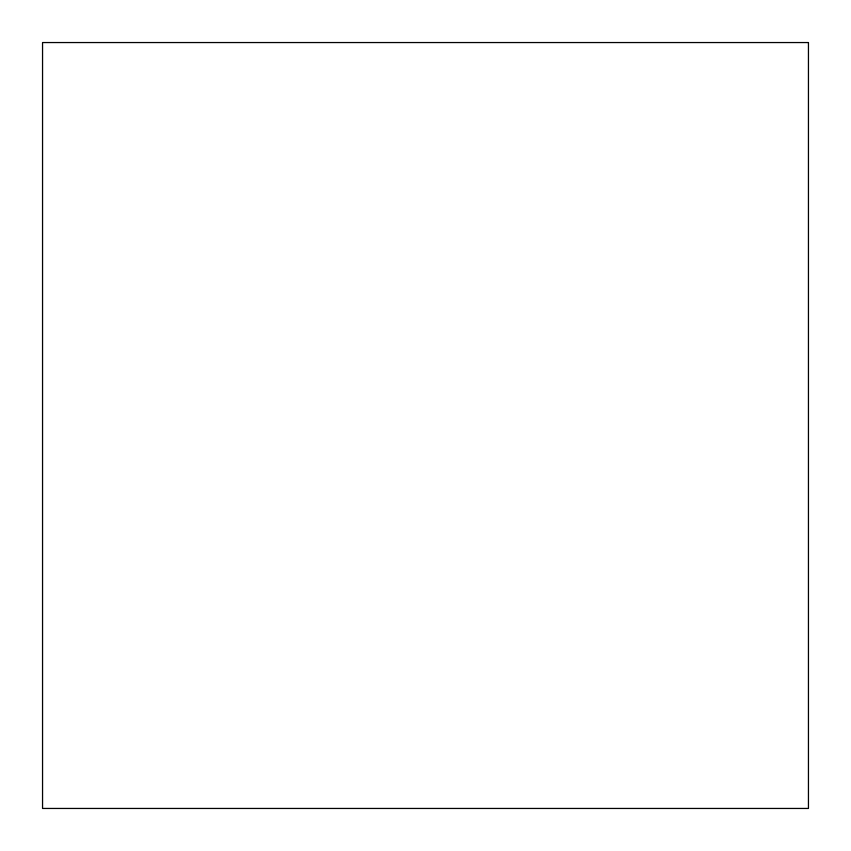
<?xml version="1.0" encoding="UTF-8"?>
<svg xmlns="http://www.w3.org/2000/svg" width="851" height="851" viewBox="0 0 851 851"><rect width="100%" height="100%" fill="white"/><g stroke="black" fill="none" stroke-linecap="round" stroke-linejoin="round"><path stroke-width="1.28" d="M808.45 42.55L42.55 42.55L42.55 808.45L808.45 808.45L808.45 42.55"/></g></svg>
